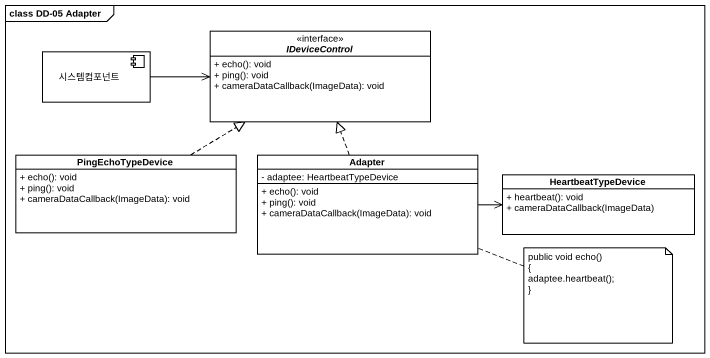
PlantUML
@startuml
mainframe class DD-05 Adapter
allowmixing
hide circle
hide empty members
skinparam classAttributeIconSize 0
interface IDeviceControl {
  + echo(): void
  + ping(): void
  + cameraDataCallback(ImageData): void
}
component 시스템컴포넌트
class PingEchoTypeDevice {
  + echo(): void
  + ping(): void
  + cameraDataCallback(ImageData): void
}
class Adapter {
  - adaptee: HeartbeatTypeDevice
  + echo(): void
  + ping(): void
  + cameraDataCallback(ImageData): void
}
class HeartbeatTypeDevice {
  + heartbeat(): void
  + cameraDataCallback(ImageData)
}
시스템컴포넌트 -right-> IDeviceControl
PingEchoTypeDevice .up.|> IDeviceControl
Adapter .up.|> IDeviceControl
Adapter -right-> HeartbeatTypeDevice
note right of Adapter
  public void echo()
  {
  adaptee.heartbeat();
  ~}
end note
@enduml
